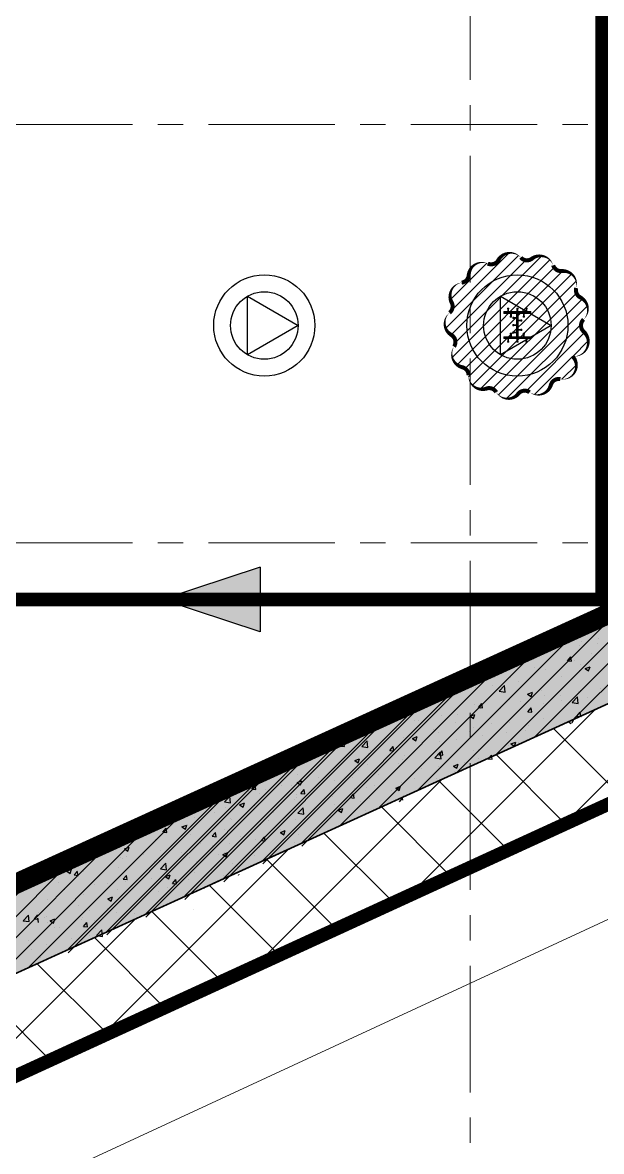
# Model space of a CAD drawing. Header units: millimetres. Extents: x -346728 to 1320345, y -537202 to -385966.
# Drawn here: x 410339 to 418917, y -493959 to -477234 of the extents above; entities that cross this region are included whole.
import ezdxf
from ezdxf.xclip import XClip

# ---------------------------------------------------------------- set-up
doc = ezdxf.new("R2010")
doc.units = ezdxf.units.MM
doc.header["$LTSCALE"] = 100
doc.header["$XCLIPFRAME"] = 2
for name, pattern in [('DASHED2', [0.375, 0.25, -0.125]), ('HIDDEN', [9.525, 6.35, -3.175]), ('X1326_GLB$0$CENTER', [2, 1.25, -0.25, 0.25, -0.25])]:
    doc.linetypes.add(name, pattern=pattern)
for name, color, linetype, lineweight in [('0 T TEXT', 7, 'Continuous', 13), ('A-giao thong', 8, 'Continuous', 15), ('KCMANH', 8, 'Continuous', 13), ('KINGPOST', 5, 'Continuous', 20), ('L.DUONG', 234, 'Continuous', 15), ('LINE', 7, 'Continuous', 13), ('X1326_GLB$0$A-tim', 8, 'X1326_GLB$0$CENTER', 9)]:
    doc.layers.add(name, color=color, linetype=linetype, lineweight=lineweight)
for name, color, linetype in [('DM', 8, 'Continuous'), ('hach', 253, 'Continuous'), ('PL', 3, 'Continuous'), ('thep doc', 6, 'Continuous'), ('W2', 4, 'Continuous'), ('XR_1326_csPL$0$hach', 253, 'Continuous'), ('XR_1326_csPL$0$W2', 4, 'Continuous')]:
    doc.layers.add(name, color=color, linetype=linetype)
doc.linetypes.add('FENCELINE2', pattern='A,0.25,-0.1,[132,ltypeshp.shx,S=0.1,R=0,X=-0.1,Y=0],-0.1,1', length=1.45)
pattern_1 = [(45, (188543.33, 11377564.439), (-8.980256121, 8.980256121), []), (135, (188543.33, 11377564.439), (-8.980256121, -8.980256121), [])]

# ---------------------------------------------------------------- blocks, each defined once
blk = doc.blocks.new('LVL-KHUNGTEN')
blk.add_lwpolyline([(61072.9, 41092.8), (119123.5, 41092.8), (119123.5, 61.9), (61072.9, 61.9)], close=True)
blk = doc.blocks.new('mb duong hh')
at = {"layer": '0 T TEXT', "color": 8, "linetype": 'DASHED2', "ltscale": 300}
blk.add_lwpolyline([(75940, 34596), (80501, 41668), (80491, 88861), (75484, 93868), (-20031, 93860), (-33610, 75885), (-26182, 55955), (-6300, 2612), (0, 0)], close=True, dxfattribs=at)
at = {"layer": 'LINE', "color": 252, "lineweight": 9}
blk.add_lwpolyline([(14977, 101049), (-7702, 101358), (-14927, 101246), (-29449, 100943), (-35818, 99008), (-40020, 95429), (-42101, 92117), (-42609, 87567), (-42104, 81482), (-40823, 74903), (-34507, 57500), (-12505, -1540), (-11062, -5026), (-1334, -3647), (4526, -1388), (38515, 14361), (36944, 16828)], dxfattribs=at)
blk = doc.blocks.new('MB HANG RAO TAM')
h = blk.add_hatch()
h.set_pattern_fill('ANSI37', color=8, scale=7000, style=0)
h.set_pattern_definition([(45, (527887.4, 631399.9), (-618.7184, 618.7184), []), (135, (527887.4, 631399.9), (-618.7184, -618.7184), [])])
h.paths.add_polyline_path([(89794, 74797), (94796, 69797), (94804, 22611), (90246, 15544), (52523, -1634), (34324, -9922), (14325, -19029), (8025, -16417), (-19267, 56832), (-5688, 74797), (41806, 74797), (65797, 74797)], flags=16)
h.paths.add_polyline_path([(-17293, 40146), (-15160, 40938), (-12777, 34516), (-15127, 33730), (-10493, 20001), (4784, -19373), (12548, -21453), (91490, 14752), (95488, 20874), (95620, 46027), (95770, 74597), (91825, 78101), (52350, 76926), (14008, 75822), (-9259, 75871), (-23844, 71027), (-24251, 60760)])
at = {"layer": 'L.DUONG', "color": 94, "linetype": 'FENCELINE2', "ltscale": 25, "const_width": 200, "elevation": 7850}
blk.add_lwpolyline([(13898, 75822), (14369, 75824), (20809, 75968), (32497, 76335), (48850, 76822), (75776, 77623), (91825, 78101), (95770, 74597), (95712, 63657), (95684, 58344), (95610, 44235), (95553, 33268), (95488, 20874), (91490, 14752), (75806, 7559), (49624, -4449), (26632, -14994), (12548, -21453), (4784, -19373), (0, -7161), (-6626, 9890)], dxfattribs=at)
at = {"layer": 'XR_1326_csPL$0$W2', "color": 7, "ltscale": 0.5, "elevation": 0}
blk.add_lwpolyline([(8025, -16417), (14325, -19029), (90246, 15544), (94804, 22611), (94796, 69797), (89794, 74797), (-5688, 74797), (-19267, 56832)], close=True, dxfattribs=at)
blk = doc.blocks.new('KP50')
at = {"ltscale": 0.1}
h = blk.add_hatch(color=6, dxfattribs=at)
h.dxf.hatch_style = 1
h.paths.add_polyline_path([(14, 171), (-14, 171), (-14, 142)])
h.paths.add_polyline_path([(-14, -142), (-14, -171), (14, -171)])
at = {"layer": 'KCMANH', "linetype": 'ByBlock'}
h = blk.add_hatch(dxfattribs=at)
h.set_pattern_fill('ANSI37', color=6, scale=4, style=0)
h.set_pattern_definition(pattern_1)
h.paths.add_polyline_path([(-200, 200), (-200, 171), (200, 171), (200, 200)])
h = blk.add_hatch(dxfattribs=at)
h.set_pattern_fill('ANSI37', color=6, scale=4, style=0)
h.set_pattern_definition([(45, (188728.93, 11377564.439), (-8.980256121, 8.980256121), []), (135, (188728.93, 11377564.439), (-8.980256121, -8.980256121), [])])
h.paths.add_polyline_path([(14, 171), (-14, 142), (-14, -142), (14, -171)])
h = blk.add_hatch(dxfattribs=at)
h.set_pattern_fill('ANSI37', color=6, scale=4, style=0)
h.set_pattern_definition(pattern_1)
h.paths.add_polyline_path([(-200, -171), (-200, -200), (200, -200), (200, -171)])
for p, q in [((-125, 253), (-146, 253)), ((-146, 240), (-146, 253)), ((-125, 240), (-146, 240)), ((-142, 200), (-142, 240)), ((-129, 200), (-129, 240)), ((-125, 240), (-125, 253)), ((-102, 171), (-102, 131)), ((-89, 171), (-89, 131)), ((-10, 253), (10, 253)), ((-10, 240), (-10, 253)), ((-10, 240), (10, 240)), ((-6, 200), (-6, 240)), ((6, 200), (6, 240)), ((10, 240), (10, 253)), ((89, 171), (89, 131)), ((102, 171), (102, 131)), ((125, 253), (146, 253)), ((125, 240), (125, 253)), ((125, 240), (146, 240)), ((129, 200), (129, 240)), ((142, 200), (142, 240)), ((146, 240), (146, 253)), ((-85, 131), (-106, 131)), ((-106, 131), (-106, 118)), ((-85, 118), (-106, 118)), ((-85, 131), (-85, 118)), ((-67, 100), (-67, 120)), ((-54, 120), (-67, 120)), ((-54, 100), (-67, 100)), ((-67, 10), (-67, -10)), ((-54, 10), (-67, 10)), ((-54, 100), (-54, 120)), ((-14, 116), (-54, 116)), ((-14, 104), (-54, 104)), ((-54, 10), (-54, -10)), ((-14, 6), (-54, 6)), ((14, 76), (54, 76)), ((14, 64), (54, 64)), ((54, 60), (54, 80)), ((54, 80), (67, 80)), ((54, 60), (67, 60)), ((67, 60), (67, 80)), ((85, 131), (106, 131)), ((85, 131), (85, 118)), ((85, 118), (106, 118)), ((106, 131), (106, 118)), ((-85, -118), (-106, -118)), ((-106, -131), (-106, -118)), ((-85, -131), (-106, -131)), ((-102, -171), (-102, -131)), ((-89, -171), (-89, -131)), ((-85, -131), (-85, -118)), ((-54, -10), (-67, -10)), ((-67, -100), (-67, -120)), ((-54, -100), (-67, -100)), ((-54, -120), (-67, -120)), ((-14, -6), (-54, -6)), ((-54, -100), (-54, -120)), ((-14, -104), (-54, -104)), ((-14, -116), (-54, -116)), ((14, -64), (54, -64)), ((14, -76), (54, -76)), ((54, -60), (54, -80)), ((54, -60), (67, -60)), ((54, -80), (67, -80)), ((67, -60), (67, -80)), ((85, -118), (106, -118)), ((85, -131), (85, -118)), ((85, -131), (106, -131)), ((89, -171), (89, -131)), ((102, -171), (102, -131)), ((106, -131), (106, -118)), ((-125, -240), (-146, -240)), ((-146, -240), (-146, -253)), ((-125, -253), (-146, -253)), ((-142, -200), (-142, -240)), ((-129, -200), (-129, -240)), ((-125, -240), (-125, -253)), ((-10, -240), (10, -240)), ((-10, -240), (-10, -253)), ((-10, -253), (10, -253)), ((-6, -200), (-6, -240)), ((6, -200), (6, -240)), ((10, -240), (10, -253)), ((125, -240), (146, -240)), ((125, -240), (125, -253)), ((125, -253), (146, -253)), ((129, -200), (129, -240)), ((142, -200), (142, -240)), ((146, -240), (146, -253))]:
    blk.add_line(p, q, dxfattribs=at)
at = {"layer": 'KINGPOST', "color": 6, "linetype": 'ByBlock'}
for p, q in [((-200, 200), (200, 200)), ((-200, 171), (-200, 200)), ((-200, 171), (200, 171)), ((-14, 171), (-14, -171)), ((-14, 142), (14, 171)), ((14, 171), (14, -171)), ((200, 171), (200, 200)), ((-14, -142), (14, -171)), ((-200, -171), (200, -171)), ((-200, -171), (-200, -200)), ((-200, -200), (200, -200)), ((200, -171), (200, -200))]:
    blk.add_line(p, q, dxfattribs=at)
blk.add_lwpolyline([(-14, 0), (14, 0)], dxfattribs=at)
blk = doc.blocks.new('B1 Kingpost Layout Plan1')
at = {"layer": 'KCMANH', "linetype": 'ByBlock'}
blk.add_blockref('KP50', (47075, -66951, 0), dxfattribs=at)

msp = doc.modelspace()

# ---------------------------------------------------------------- hatches: boundary and pattern name
at = {"ltscale": 0.1}
h = msp.add_hatch(color=3, dxfattribs=at)
h.dxf.hatch_style = 1
h.paths.add_polyline_path([(417685.8, -481550.4), (417657, -481550.4), (417657, -481579.2)])
h.paths.add_polyline_path([(417657, -481864), (417657, -481892.8), (417685.8, -481892.8)])
at = {"layer": 'A-giao thong', "transparency": 33554572}
h = msp.add_hatch(dxfattribs=at)
h.set_pattern_fill('ANSI31', color=256, scale=1000)
h.set_pattern_definition([(45, (379322.41, -578978.21), (-88.38835, 88.38835), [])])
edge = h.paths.add_edge_path()
edge.add_arc((418516.5, -481485.9), 200.1, 313.189, 423.189)
edge.add_arc((418662.3, -481197.4), 123.2, 165.32463, 243.189, ccw=False)
edge.add_arc((418349.3, -481115.4), 200.3, 345.32463, 455.32463)
edge.add_arc((418319.3, -480793.3), 123.2, 197.45235, 275.32463, ccw=False)
edge.add_arc((418010.8, -480890.3), 200.2, 17.45235, 127.45235)
edge.add_arc((417814.1, -480633.5), 123.2, 221.33742, 307.45235, ccw=False)
edge.add_arc((417569.1, -480849.1), 203.2, 41.33742, 151.33742)
edge.add_arc((417282.7, -480692.5), 123.2, 245.97207, 331.33742, ccw=False)
edge.add_arc((417151, -480988), 200.3, 65.97207, 175.97207)
edge.add_arc((416828.3, -480965.2), 123.2, 278.09941, 355.97207, ccw=False)
edge.add_arc((416873.9, -481285.5), 200.3, 98.09941, 208.09941)
edge.add_arc((416588.5, -481437.9), 123.2, -50.51419, 28.09941, ccw=False)
edge.add_arc((416794.5, -481687.8), 200.7, 129.48581, 239.48581)
edge.add_arc((416630, -481966.8), 123.2, -33.38585, 59.48581, ccw=False)
edge.add_arc((416900, -482144.7), 200.1, 146.61415, 256.61415)
edge.add_arc((416825.1, -482459.2), 123.2, -1.25134, 76.61415, ccw=False)
edge.add_arc((417148.6, -482466.3), 200.3, 178.74866, 288.74866)
edge.add_arc((417252.6, -482772.6), 123.2, 30.87684, 108.74866, ccw=False)
edge.add_arc((417530.1, -482606.6), 200.2, 210.87684, 320.87684)
edge.add_arc((417781, -482810.7), 123.2, 54.01227, 140.87684, ccw=False)
edge.add_arc((417972.8, -482546.7), 203.1, 234.01227, 344.01227)
edge.add_arc((418286.5, -482636.6), 123.2, 79.39644, 164.01227, ccw=False)
edge.add_arc((418346, -482318.6), 200.3, 259.39644, 404.1286)
edge.add_arc((418510.9, -481968.3), 212, 264.27964, 407.39823)
edge.add_arc((418737.7, -481721.6), 123.2, 133.189, 227.39823, ccw=False)
at = {"layer": 'hach'}
h = msp.add_hatch(dxfattribs=at)
h.set_pattern_fill('ANSI31', color=256, scale=70)
h.set_pattern_definition([(45, (342151.22, -508591.22), (-157.15448, 157.15448), [])])
h.paths.add_polyline_path([(362433.4, -410142.2), (348853.9, -428107.5), (376146.7, -501359), (382446.8, -503970.9), (458369.1, -469396.6), (462927.9, -462329.4), (462919.8, -415142.7), (457917.8, -410142.2)])
h.paths.add_polyline_path([(363030.6, -411342.2), (350208.3, -428305.7), (377088.8, -500450.6), (382424.3, -502662.6), (457551.5, -468450.4), (461727.8, -461976.1), (461719.7, -415639.4), (457420.9, -411342.2)], flags=16)
h = msp.add_hatch(dxfattribs=at)
h.set_pattern_fill('AR-CONC', color=256, scale=4)
h.set_pattern_definition([(50, (342151.2, -508591.2), (728.7387, -63.7563), [76.2, -838.2]), (355, (342151.2, -508591.2), (-140.9737, 764.2274), [60.96, -670.5623]), (100.45144, (342211.95, -508596.54), (587.765, 700.471), [64.76, -712.361]), (46.1842, (342151.2, -508388), (1084.316, -168.1693), [114.3, -1257.3]), (96.63556, (342241.6, -508402), (949.6165, 989.7045), [97.14, -1068.5424]), (351.18415, (342151.2, -508388), (949.6165, 989.7045), [91.44, -1005.839]), (21, (342252.8, -508438.8), (606.4576, -409.0608), [76.2, -838.2]), (326, (342252.8, -508438.8), (247.208, 736.752), [60.96, -670.56]), (71.45144, (342303.36, -508472.9), (853.6657, 327.691), [64.76, -712.3598]), (37.5, (342151.22, -508591.22), (12.3544, 338.22016), [0, -662.432, 0, -680.72, 0, -673.1]), (7.5, (342151.22, -508591.22), (267.27865, 400.7223), [0, -388.112, 0, -647.192, 0, -256.54]), (327.5, (341924.65, -508591.22), (542.3624, -22.91498), [0, -254, 0, -792.48, 0, -1051.56]), (317.5, (341823.05, -508591.2), (592.5167, 101.706), [0, -330.2, 0, -526.288, 0, -746.76])])
h.paths.add_polyline_path([(362433.4, -410142.2), (348853.9, -428107.5), (376146.7, -501359), (382446.8, -503970.9), (458369.1, -469396.6), (462927.9, -462329.4), (462919.8, -415142.7), (457917.8, -410142.2)])
h.paths.add_polyline_path([(363030.6, -411342.2), (350208.3, -428305.7), (377088.8, -500450.6), (382424.3, -502662.6), (457551.5, -468450.4), (461727.8, -461976.1), (461719.7, -415639.4), (457420.9, -411342.2)], flags=16)

# ---------------------------------------------------------------- linework, layer by layer
at = {"color": 5, "elevation": -2718.3}
msp.add_lwpolyline([(418653.4, -481631.8, 0, 60, 0.5205671), (418606.7, -481307.3, 60, 60, -0.3534527), (418543.1, -481166.2, 0, 60, 0.5205671), (418330.7, -480915.9, 60, 60, -0.3534915), (418201.8, -480830.2, 0, 60, 0.5205671), (417889, -480731.3, 60, 60, -0.3944899), (417721.6, -480714.9, 0, 60, 0.520567), (417390.8, -480751.6, 60, 60, -0.3907151), (417232.5, -480805, 0, 60, 0.520567), (416951.2, -480973.9, 60, 60, -0.3534934), (416845.7, -481087.2, 0, 60, 0.5205671), (416697.2, -481379.9, 60, 60, -0.3571345), (416666.9, -481533, 0, 60, 0.520567), (416692.6, -481860.7, 60, 60, -0.4289707), (416732.9, -482034.6, 0, 60, 0.520567), (416853.6, -482339.4, 60, 60, -0.3534582), (416948.3, -482461.9, 0, 60, 0.520567), (417213, -482656, 60, 60, -0.3534893), (417358.3, -482709.4, 0, 60, 0.5205671), (417685.5, -482733, 60, 60, -0.3982747), (417853.4, -482711, 0, 60, 0.520567), (418168.1, -482602.6, 60, 60, -0.3869502), (418309.1, -482515.5, 0, 60, 0.7314349), (418489.7, -482179.2, 0, 60, 0.7206829), (418654.4, -481812.2, 60, 60, -0.4358983)], format="xyseb", close=True, dxfattribs=at)
at = {"layer": 'PL', "elevation": -1404.9}
for points in [[(413671.4, -482154.6), (413671.4, -481288.6), (414421.4, -481721.6)], [(413671.4, -482154.6), (413671.4, -481288.6), (414421.4, -481721.6)], [(417421.4, -482154.6), (417421.4, -481288.6), (418171.4, -481721.6)], [(417421.4, -482154.6), (417421.4, -481288.6), (418171.4, -481721.6)]]:
    msp.add_lwpolyline(points, close=True, dxfattribs=at)
at = {"layer": 'PL'}
for centre, radius in [((413921.4, -481721.6, -1404.9), 750), ((413921.4, -481721.6, -1404.9), 750), ((417671.4, -481721.6, -1404.9), 750), ((417671.4, -481721.6, -1404.9), 750), ((413921.4, -481721.6, -1404.9), 500), ((413921.4, -481721.6, -1404.9), 500), ((417671.4, -481721.6, -1404.9), 500), ((417671.4, -481721.6, -1404.9), 500)]:
    msp.add_circle(centre, radius, dxfattribs=at)
at = {"layer": 'W2', "ltscale": 0.5, "elevation": -1404.9}
for points in [[(362433.4, -410142.2), (348853.9, -428107.5), (376146.7, -501359), (382446.8, -503970.9), (458369.1, -469396.6), (462927.9, -462329.4), (462919.6, -415142.1), (457917.8, -410142.2)], [(363030.6, -411342.2), (350208.3, -428305.7), (377088.8, -500450.6), (382424.3, -502662.6), (457551.5, -468450.4), (461727.8, -461976.1), (461719.7, -415639.4), (457420.9, -411342.2)]]:
    msp.add_lwpolyline(points, close=True, dxfattribs=at)
at = {"layer": 'X1326_GLB$0$A-tim', "ltscale": 15}
for p, q in [((416971.4, -398208.6, -1404.9), (416971.4, -512162.7, -1404.9)), ((341092.1, -478741.8, -1404.9), (475778.7, -478741.8, -1404.9)), ((341092.1, -484941.8, -1404.9), (475778.7, -484941.8, -1404.9))]:
    msp.add_line(p, q, dxfattribs=at)
at = {"layer": 'XR_1326_csPL$0$hach', "color": 250}
for p, q in [((418515.1, -487545.8, -1404.9), (420936.2, -485124.6, -1404.9)), ((417937.9, -487808.6, -1404.9), (420359.1, -485387.4, -1404.9)), ((417360.8, -488071.4, -1404.9), (419781.9, -485650.3, -1404.9)), ((416783.7, -488334.2, -1404.9), (419204.8, -485913.1, -1404.9)), ((416206.6, -488597, -1404.9), (418627.7, -486175.9, -1404.9)), ((418871.2, -486363.6, -1404.9), (418871.2, -486363.6, -1404.9)), ((415629.4, -488859.8, -1404.9), (418050.6, -486438.7, -1404.9)), ((418098.6, -486476.2, -1404.9), (418098.6, -486476.2, -1404.9)), ((418100.9, -486415.8, -1404.9), (418121.3, -486429.6, -1404.9)), ((418121.3, -486429.6, -1404.9), (418130.5, -486402.3, -1404.9)), ((418278.7, -486465.3, -1404.9), (418278.7, -486465.3, -1404.9)), ((418599.1, -486464, -1404.9), (418599.1, -486464, -1404.9)), ((418626.3, -486400, -1404.9), (418626.3, -486400, -1404.9)), ((418853.4, -486430.6, -1404.9), (418853.4, -486430.6, -1404.9)), ((417684.2, -486627.5, -1404.9), (417714.1, -486591.9, -1404.9)), ((417684.2, -486627.5, -1404.9), (417744.9, -486632.9, -1404.9)), ((417744.8, -486632.9, -1404.9), (417735.4, -486582.2, -1404.9)), ((417906.6, -486668.5, -1404.9), (417906.6, -486668.5, -1404.9)), ((417957.4, -486548.5, -1404.9), (417957.4, -486548.5, -1404.9)), ((418234.8, -486555, -1404.9), (418234.8, -486555, -1404.9)), ((418413, -486691.3, -1404.9), (418461.9, -486632.9, -1404.9)), ((418413, -486691.3, -1404.9), (418473.7, -486696.6, -1404.9)), ((418449, -486691.5, -1404.9), (418449, -486691.5, -1404.9)), ((418473.5, -486696.6, -1404.9), (418461.8, -486633, -1404.9)), ((418522.1, -486688.4, -1404.9), (418522.1, -486688.4, -1404.9)), ((418777.1, -486577.9, -1404.9), (418777.1, -486577.9, -1404.9)), ((415052.3, -489122.7, -1404.9), (417473.4, -486701.5, -1404.9)), ((417929.6, -486790.1, -1404.9), (417929.6, -486790.1, -1404.9)), ((418086.2, -486814.4, -1404.9), (418086.2, -486814.4, -1404.9)), ((418586.1, -486831.3, -1404.9), (418586.1, -486831.3, -1404.9)), ((418613.9, -486738.2, -1404.9), (418613.9, -486738.2, -1404.9)), ((418677.2, -486804.6, -1404.9), (418727.8, -486838.7, -1404.9)), ((418677.3, -486804.5, -1404.9), (418748.4, -486777.2, -1404.9)), ((418727.8, -486838.7, -1404.9), (418748.4, -486777.3, -1404.9)), ((414475.2, -489437.6, -1404.9), (416896.3, -487016.5, -1404.9)), ((417051.4, -487003.1, -1404.9), (417051.4, -487003.1, -1404.9)), ((417337.1, -486943.9, -1404.9), (417337.1, -486943.9, -1404.9)), ((417573, -486931.6, -1404.9), (417573, -486931.6, -1404.9)), ((417690.1, -487001.4, -1404.9), (417690.1, -487001.4, -1404.9)), ((418331.8, -486916.9, -1404.9), (418331.8, -486916.9, -1404.9)), ((416947.9, -487077.7, -1404.9), (416947.9, -487077.7, -1404.9)), ((417051, -487085.5, -1404.9), (417051, -487085.5, -1404.9)), ((417305.3, -487052, -1404.9), (417305.3, -487052, -1404.9)), ((417400, -487138.2, -1404.9), (417479.1, -487055.7, -1404.9)), ((417400, -487138.1, -1404.9), (417490.3, -487152.1, -1404.9)), ((417490.3, -487152.2, -1404.9), (417479.1, -487055.7, -1404.9)), ((417490.3, -487100.6, -1404.9), (417490.3, -487100.6, -1404.9)), ((417823.6, -487184.4, -1404.9), (417894.7, -487157, -1404.9)), ((417823.6, -487184.4, -1404.9), (417874.1, -487218.5, -1404.9)), ((417874.1, -487218.5, -1404.9), (417894.7, -487157.1, -1404.9)), ((418032.6, -487123.6, -1404.9), (418032.6, -487123.6, -1404.9)), ((418317.6, -487197.8, -1404.9), (418317.6, -487197.8, -1404.9)), ((418575, -487146.5, -1404.9), (418575, -487146.5, -1404.9)), ((418601.6, -487128.6, -1404.9), (418601.6, -487128.6, -1404.9)), ((418910.1, -487096.1, -1404.9), (418910.1, -487096.1, -1404.9)), ((413898, -489700.4, -1404.9), (416319.2, -487279.3, -1404.9)), ((416367.7, -487316.4, -1404.9), (416416.7, -487258, -1404.9)), ((416367.7, -487316.4, -1404.9), (416428.4, -487321.7, -1404.9)), ((416428.3, -487321.7, -1404.9), (416416.5, -487258, -1404.9)), ((417039, -487341.3, -1404.9), (417039, -487341.3, -1404.9)), ((417096.4, -487380.1, -1404.9), (417145.4, -487321.8, -1404.9)), ((417157, -487385.5, -1404.9), (417145.3, -487321.8, -1404.9)), ((417560.7, -487269.8, -1404.9), (417560.7, -487269.8, -1404.9)), ((417725.1, -487299.5, -1404.9), (417725.1, -487299.5, -1404.9)), ((418064.5, -487317.6, -1404.9), (418064.5, -487317.6, -1404.9)), ((418073.9, -487204.8, -1404.9), (418073.9, -487204.8, -1404.9)), ((418318.8, -487284.1, -1404.9), (418318.8, -487284.1, -1404.9)), ((418484.3, -487306.3, -1404.9), (418563.5, -487223.9, -1404.9)), ((418484.3, -487306.3, -1404.9), (418574.7, -487320.3, -1404.9)), ((418574.7, -487320.4, -1404.9), (418563.4, -487223.9, -1404.9)), ((418703.6, -487233.5, -1404.9), (418703.6, -487233.5, -1404.9)), ((415998.2, -487482.6, -1404.9), (415998.2, -487482.6, -1404.9)), ((416511.3, -487417.5, -1404.9), (416511.3, -487417.5, -1404.9)), ((416540.1, -487502.9, -1404.9), (416540.1, -487502.9, -1404.9)), ((416783.7, -487486.2, -1404.9), (416783.7, -487486.2, -1404.9)), ((416969.9, -487512, -1404.9), (417041.1, -487484.7, -1404.9)), ((416969.9, -487512.1, -1404.9), (417020.4, -487546.2, -1404.9)), ((417020.4, -487546.2, -1404.9), (417041, -487484.8, -1404.9)), ((417038, -487452.8, -1404.9), (417038, -487452.8, -1404.9)), ((417096.4, -487380.1, -1404.9), (417157.2, -487385.5, -1404.9)), ((417132.6, -487401.2, -1404.9), (417132.6, -487401.2, -1404.9)), ((417422.8, -487402.1, -1404.9), (417422.8, -487402.1, -1404.9)), ((417825.2, -487443.9, -1404.9), (417874.2, -487385.5, -1404.9)), ((417825.2, -487443.9, -1404.9), (417885.9, -487449.2, -1404.9)), ((417885.8, -487449.2, -1404.9), (417874, -487385.6, -1404.9)), ((418553.9, -487507.7, -1404.9), (418602.9, -487449.3, -1404.9)), ((418553.9, -487507.7, -1404.9), (418614.7, -487513, -1404.9)), ((418589.2, -487466.8, -1404.9), (418589.2, -487466.8, -1404.9)), ((418614.5, -487513, -1404.9), (418602.7, -487449.3, -1404.9)), ((413320.9, -489963.3, -1404.9), (415742.1, -487542.1, -1404.9)), ((415502.9, -487654.9, -1404.9), (415502.9, -487654.9, -1404.9)), ((415757.3, -487621.4, -1404.9), (415757.3, -487621.4, -1404.9)), ((415879.6, -487687.5, -1404.9), (415879.6, -487687.5, -1404.9)), ((415947.6, -487604.6, -1404.9), (415947.6, -487604.6, -1404.9)), ((416142, -487570.7, -1404.9), (416142, -487570.7, -1404.9)), ((416207.7, -487574, -1404.9), (416207.7, -487574, -1404.9)), ((416750.1, -487596.9, -1404.9), (416750.1, -487596.9, -1404.9)), ((417026.7, -487679.6, -1404.9), (417026.7, -487679.6, -1404.9)), ((417292.4, -487619.8, -1404.9), (417292.4, -487619.8, -1404.9)), ((417548.3, -487608, -1404.9), (417548.3, -487608, -1404.9)), ((417834.8, -487642.7, -1404.9), (417834.8, -487642.7, -1404.9)), ((418051.6, -487684.9, -1404.9), (418051.6, -487684.9, -1404.9)), ((418061.5, -487543, -1404.9), (418061.5, -487543, -1404.9)), ((418430, -487593.4, -1404.9), (418501.2, -487566.1, -1404.9)), ((418430, -487593.5, -1404.9), (418468.2, -487619.2, -1404.9)), ((418486.1, -487611.1, -1404.9), (418501.2, -487566.2, -1404.9)), ((412743.8, -490226.1, -1404.9), (415164.9, -487804.9, -1404.9)), ((415985.8, -487820.8, -1404.9), (415985.8, -487820.8, -1404.9)), ((416116.2, -487839.8, -1404.9), (416166.8, -487873.9, -1404.9)), ((416116.3, -487839.7, -1404.9), (416187.4, -487812.4, -1404.9)), ((416166.8, -487873.9, -1404.9), (416187.4, -487812.5, -1404.9)), ((416421.9, -487710.5, -1404.9), (416421.9, -487710.5, -1404.9)), ((416499, -487755.7, -1404.9), (416499, -487755.7, -1404.9)), ((416770.8, -487853.5, -1404.9), (416770.8, -487853.5, -1404.9)), ((416964.3, -487733.4, -1404.9), (416964.3, -487733.4, -1404.9)), ((417155.6, -487802.8, -1404.9), (417155.6, -487802.8, -1404.9)), ((417506.6, -487756.3, -1404.9), (417506.6, -487756.3, -1404.9)), ((417797.2, -487718.3, -1404.9), (417797.2, -487718.3, -1404.9)), ((418049, -487779.2, -1404.9), (418049, -487779.2, -1404.9)), ((414936.5, -487968.5, -1404.9), (414936.5, -487968.5, -1404.9)), ((415051.2, -487953.1, -1404.9), (415100.2, -487894.7, -1404.9)), ((415051.2, -487953.1, -1404.9), (415111.9, -487958.4, -1404.9)), ((415111.8, -487958.4, -1404.9), (415100, -487894.8, -1404.9)), ((415366.1, -487959.7, -1404.9), (415445.2, -487877.2, -1404.9)), ((415366.1, -487959.7, -1404.9), (415456.4, -487973.7, -1404.9)), ((415456.4, -487973.7, -1404.9), (415445.2, -487877.2, -1404.9)), ((415464.2, -487892.3, -1404.9), (415464.2, -487892.3, -1404.9)), ((415490, -488022.1, -1404.9), (415490, -488022.1, -1404.9)), ((415779.9, -488016.9, -1404.9), (415828.9, -487958.5, -1404.9)), ((415779.9, -488016.9, -1404.9), (415840.7, -488022.2, -1404.9)), ((415840.5, -488022.2, -1404.9), (415828.8, -487958.5, -1404.9)), ((415874.8, -487971.4, -1404.9), (415874.8, -487971.4, -1404.9)), ((416508.7, -488080.6, -1404.9), (416557.7, -488022.2, -1404.9)), ((416516.4, -487887, -1404.9), (416516.4, -487887, -1404.9)), ((416569.2, -488086, -1404.9), (416557.5, -488022.3, -1404.9)), ((417014.3, -488017.8, -1404.9), (417014.3, -488017.8, -1404.9)), ((417090.6, -488007.4, -1404.9), (417090.6, -488007.4, -1404.9)), ((417536, -487946.2, -1404.9), (417536, -487946.2, -1404.9)), ((417576.4, -487921.1, -1404.9), (417647.5, -487893.8, -1404.9)), ((417576.4, -487921.2, -1404.9), (417626.9, -487955.2, -1404.9)), ((417626.9, -487955.2, -1404.9), (417647.5, -487893.8, -1404.9)), ((417683.2, -487905.7, -1404.9), (417683.2, -487905.7, -1404.9)), ((412166.7, -490488.9, -1404.9), (414587.8, -488067.8, -1404.9)), ((414594, -488140.1, -1404.9), (414594, -488140.1, -1404.9)), ((414920.8, -488044.6, -1404.9), (414920.8, -488044.6, -1404.9)), ((415235.6, -488055.6, -1404.9), (415235.6, -488055.6, -1404.9)), ((415262.6, -488167.4, -1404.9), (415333.7, -488140.1, -1404.9)), ((415262.6, -488167.5, -1404.9), (415313.1, -488201.6, -1404.9)), ((415313.1, -488201.6, -1404.9), (415333.7, -488140.2, -1404.9)), ((415463.2, -488067.5, -1404.9), (415463.2, -488067.5, -1404.9)), ((415973.4, -488159, -1404.9), (415973.4, -488159, -1404.9)), ((416005.6, -488090.4, -1404.9), (416005.6, -488090.4, -1404.9)), ((416450.4, -488127.9, -1404.9), (416529.5, -488045.4, -1404.9)), ((416450.4, -488127.8, -1404.9), (416540.7, -488141.8, -1404.9)), ((416486.6, -488094, -1404.9), (416486.6, -488094, -1404.9)), ((416498.1, -488109.1, -1404.9), (416498.1, -488109.1, -1404.9)), ((416508.7, -488080.6, -1404.9), (416569.4, -488085.9, -1404.9)), ((416540.7, -488141.9, -1404.9), (416529.5, -488045.4, -1404.9)), ((416547.9, -488113.3, -1404.9), (416547.9, -488113.3, -1404.9)), ((416888.3, -488203.5, -1404.9), (416888.3, -488203.5, -1404.9)), ((417090.3, -488136.3, -1404.9), (417090.3, -488136.3, -1404.9)), ((417237.4, -488144.4, -1404.9), (417286.4, -488086, -1404.9)), ((417237.4, -488144.4, -1404.9), (417298.2, -488149.7, -1404.9)), ((417298, -488149.7, -1404.9), (417286.2, -488086, -1404.9)), ((411589.5, -490751.7, -1404.9), (414010.7, -488330.6, -1404.9)), ((414410.9, -488371.8, -1404.9), (414410.9, -488371.8, -1404.9)), ((414924.1, -488306.7, -1404.9), (414924.1, -488306.7, -1404.9)), ((415313.1, -488312.5, -1404.9), (415313.1, -488312.5, -1404.9)), ((415451.8, -488230.5, -1404.9), (415451.8, -488230.5, -1404.9)), ((415607.5, -488372.2, -1404.9), (415607.5, -488372.2, -1404.9)), ((415905.6, -488210.8, -1404.9), (415905.6, -488210.8, -1404.9)), ((416249.1, -488287.7, -1404.9), (416249.1, -488287.7, -1404.9)), ((416503.5, -488254.2, -1404.9), (416503.5, -488254.2, -1404.9)), ((416722.7, -488248.8, -1404.9), (416793.9, -488221.5, -1404.9)), ((416722.7, -488248.8, -1404.9), (416773.2, -488282.9, -1404.9)), ((416741.6, -488332.2, -1404.9), (416741.6, -488332.2, -1404.9)), ((416773.2, -488282.9, -1404.9), (416793.8, -488221.5, -1404.9)), ((413638.3, -488517.9, -1404.9), (413638.3, -488517.9, -1404.9)), ((413734.7, -488589.8, -1404.9), (413783.7, -488531.4, -1404.9)), ((413795.3, -488595.2, -1404.9), (413783.5, -488531.5, -1404.9)), ((413889.3, -488443.3, -1404.9), (413889.3, -488443.3, -1404.9)), ((414128.1, -488515.9, -1404.9), (414128.1, -488515.9, -1404.9)), ((414180.6, -488540.9, -1404.9), (414180.6, -488540.9, -1404.9)), ((414326.7, -488540.8, -1404.9), (414326.7, -488540.8, -1404.9)), ((414408.9, -488495.1, -1404.9), (414480.1, -488467.8, -1404.9)), ((414408.9, -488495.2, -1404.9), (414459.4, -488529.3, -1404.9)), ((414459.4, -488529.3, -1404.9), (414480, -488467.9, -1404.9)), ((414720.6, -488414.2, -1404.9), (414720.6, -488414.2, -1404.9)), ((414968.4, -488456.3, -1404.9), (414968.4, -488456.3, -1404.9)), ((415222.7, -488422.8, -1404.9), (415222.7, -488422.8, -1404.9)), ((415556.5, -488535.6, -1404.9), (415556.5, -488535.6, -1404.9)), ((415961.1, -488497.2, -1404.9), (415961.1, -488497.2, -1404.9)), ((416149.1, -488433.9, -1404.9), (416149.1, -488433.9, -1404.9)), ((416474.3, -488432.2, -1404.9), (416474.3, -488432.2, -1404.9)), ((411012.4, -491014.5, -1404.9), (413433.5, -488593.4, -1404.9)), ((413332.1, -488781.2, -1404.9), (413411.3, -488698.8, -1404.9)), ((413422.5, -488795.3, -1404.9), (413411.2, -488698.8, -1404.9)), ((413535.5, -488617.6, -1404.9), (413535.5, -488617.6, -1404.9)), ((413687.6, -488624.9, -1404.9), (413687.6, -488624.9, -1404.9)), ((413734.7, -488589.8, -1404.9), (413795.4, -488595.1, -1404.9)), ((413852.5, -488654.4, -1404.9), (413852.5, -488654.4, -1404.9)), ((413941.9, -488591.4, -1404.9), (413941.9, -488591.4, -1404.9)), ((414394.8, -488677.3, -1404.9), (414394.8, -488677.3, -1404.9)), ((414463.4, -488653.6, -1404.9), (414512.4, -488595.2, -1404.9)), ((414463.4, -488653.6, -1404.9), (414524.2, -488658.9, -1404.9)), ((414524, -488658.9, -1404.9), (414512.3, -488595.2, -1404.9)), ((414723, -488563.8, -1404.9), (414723, -488563.8, -1404.9)), ((414911.7, -488644.9, -1404.9), (414911.7, -488644.9, -1404.9)), ((414937.2, -488700.2, -1404.9), (414937.2, -488700.2, -1404.9)), ((414964, -488637.3, -1404.9), (414964, -488637.3, -1404.9)), ((415192.2, -488717.3, -1404.9), (415241.2, -488659, -1404.9)), ((415252.7, -488722.7, -1404.9), (415241, -488659, -1404.9)), ((415265.3, -488586.7, -1404.9), (415265.3, -488586.7, -1404.9)), ((415439.4, -488568.8, -1404.9), (415439.4, -488568.8, -1404.9)), ((415807.7, -488609.6, -1404.9), (415807.7, -488609.6, -1404.9)), ((415869, -488576.5, -1404.9), (415940.2, -488549.2, -1404.9)), ((415869, -488576.5, -1404.9), (415919.6, -488610.6, -1404.9)), ((415919.6, -488610.6, -1404.9), (415940.2, -488549.2, -1404.9)), ((415981.9, -488688.4, -1404.9), (415981.9, -488688.4, -1404.9)), ((410435.3, -491225.2, -1404.9), (412856.4, -488804.1, -1404.9)), ((413332.1, -488781.2, -1404.9), (413422.5, -488795.2, -1404.9)), ((413349.2, -488857.7, -1404.9), (413349.2, -488857.7, -1404.9)), ((413555.2, -488822.9, -1404.9), (413605.8, -488856.9, -1404.9)), ((413555.3, -488822.8, -1404.9), (413626.4, -488795.5, -1404.9)), ((413605.8, -488856.9, -1404.9), (413626.4, -488795.5, -1404.9)), ((413779, -488840.7, -1404.9), (413779, -488840.7, -1404.9)), ((413876.9, -488781.5, -1404.9), (413876.9, -488781.5, -1404.9)), ((414371.5, -488739, -1404.9), (414371.5, -488739, -1404.9)), ((414398.6, -488710, -1404.9), (414398.6, -488710, -1404.9)), ((414416.5, -488949.4, -1404.9), (414495.6, -488866.9, -1404.9)), ((414506.8, -488963.4, -1404.9), (414495.6, -488866.9, -1404.9)), ((414701.1, -488857, -1404.9), (414701.1, -488857, -1404.9)), ((414955.4, -488823.5, -1404.9), (414955.4, -488823.5, -1404.9)), ((415192.2, -488717.3, -1404.9), (415252.9, -488722.6, -1404.9)), ((415340.2, -488772.9, -1404.9), (415340.2, -488772.9, -1404.9)), ((415479.6, -488723.2, -1404.9), (415479.6, -488723.2, -1404.9)), ((415923.4, -488778.1, -1404.9), (415969.9, -488722.7, -1404.9)), ((415975.6, -488754.4, -1404.9), (415969.7, -488722.7, -1404.9)), ((412836, -488922.7, -1404.9), (412836, -488922.7, -1404.9)), ((412893.8, -489011.5, -1404.9), (412893.8, -489011.5, -1404.9)), ((413186.5, -488942.4, -1404.9), (413186.5, -488942.4, -1404.9)), ((413420.3, -489025.6, -1404.9), (413420.3, -489025.6, -1404.9)), ((413436.1, -489034.4, -1404.9), (413436.1, -489034.4, -1404.9)), ((413674.6, -488992.2, -1404.9), (413674.6, -488992.2, -1404.9)), ((414059.4, -488941.5, -1404.9), (414059.4, -488941.5, -1404.9)), ((414416.4, -488949.4, -1404.9), (414506.8, -488963.4, -1404.9)), ((414899.4, -488983.2, -1404.9), (414899.4, -488983.2, -1404.9)), ((415015.4, -488904.2, -1404.9), (415086.5, -488876.9, -1404.9)), ((415015.4, -488904.2, -1404.9), (415065.9, -488938.3, -1404.9)), ((415065.9, -488938.3, -1404.9), (415086.5, -488876.9, -1404.9)), ((415352, -488992.9, -1404.9), (415352, -488992.9, -1404.9)), ((415427.1, -488907, -1404.9), (415427.1, -488907, -1404.9)), ((409858.2, -491488, -1404.9), (412279.3, -489066.9, -1404.9)), ((412139.5, -489194.3, -1404.9), (412139.5, -489194.3, -1404.9)), ((412393.8, -489160.8, -1404.9), (412393.8, -489160.8, -1404.9)), ((412418.2, -489226.5, -1404.9), (412467.2, -489168.2, -1404.9)), ((412478.8, -489231.9, -1404.9), (412467, -489168.2, -1404.9)), ((412594, -489044.1, -1404.9), (412594, -489044.1, -1404.9)), ((412701.6, -489150.5, -1404.9), (412772.7, -489123.2, -1404.9)), ((412701.6, -489150.5, -1404.9), (412752.1, -489184.6, -1404.9)), ((412752.1, -489184.6, -1404.9), (412772.7, -489123.2, -1404.9)), ((412778.6, -489110.1, -1404.9), (412778.6, -489110.1, -1404.9)), ((413336.9, -489195.9, -1404.9), (413336.9, -489195.9, -1404.9)), ((413864.6, -489119.7, -1404.9), (413864.6, -489119.7, -1404.9)), ((413978.5, -489057.3, -1404.9), (413978.5, -489057.3, -1404.9)), ((414161.7, -489231.9, -1404.9), (414232.9, -489204.6, -1404.9)), ((414167, -489196.3, -1404.9), (414167, -489196.3, -1404.9)), ((414212.2, -489266, -1404.9), (414232.8, -489204.6, -1404.9)), ((414386.2, -489048.2, -1404.9), (414386.2, -489048.2, -1404.9)), ((414520.9, -489080.2, -1404.9), (414520.9, -489080.2, -1404.9)), ((414759.5, -489094.6, -1404.9), (414759.5, -489094.6, -1404.9)), ((415063.2, -489103.1, -1404.9), (415063.2, -489103.1, -1404.9)), ((409281, -491750.9, -1404.9), (411702.2, -489329.7, -1404.9)), ((412302, -489332.5, -1404.9), (412302, -489332.5, -1404.9)), ((412418.2, -489226.5, -1404.9), (412478.9, -489231.8, -1404.9)), ((412823.7, -489261, -1404.9), (412823.7, -489261, -1404.9)), ((413146.9, -489290.3, -1404.9), (413195.9, -489231.9, -1404.9)), ((413146.9, -489290.3, -1404.9), (413207.7, -489295.6, -1404.9)), ((413207.5, -489295.6, -1404.9), (413195.8, -489231.9, -1404.9)), ((413574.5, -489298, -1404.9), (413574.5, -489298, -1404.9)), ((413792.1, -489342.2, -1404.9), (413792.1, -489342.2, -1404.9)), ((413875.7, -489354, -1404.9), (413924.7, -489295.7, -1404.9)), ((413875.7, -489354, -1404.9), (413936.4, -489359.4, -1404.9)), ((413936.2, -489359.4, -1404.9), (413924.5, -489295.7, -1404.9)), ((414161.7, -489231.9, -1404.9), (414212.2, -489266, -1404.9)), ((414433.8, -489257.7, -1404.9), (414433.8, -489257.7, -1404.9)), ((414688.1, -489224.3, -1404.9), (414688.1, -489224.3, -1404.9)), ((411298.2, -489602.8, -1404.9), (411361.2, -489537.1, -1404.9)), ((411388.5, -489616.8, -1404.9), (411378.4, -489529.3, -1404.9)), ((411611.2, -489484.8, -1404.9), (411611.2, -489484.8, -1404.9)), ((411774.3, -489408.7, -1404.9), (411774.3, -489408.7, -1404.9)), ((411847.9, -489478.2, -1404.9), (411919.1, -489450.9, -1404.9)), ((411847.9, -489478.2, -1404.9), (411898.4, -489512.3, -1404.9)), ((411898.4, -489512.3, -1404.9), (411919, -489450.9, -1404.9)), ((412153.6, -489507.7, -1404.9), (412153.6, -489507.7, -1404.9)), ((412389.5, -489501.4, -1404.9), (412389.5, -489501.4, -1404.9)), ((412511.3, -489510.8, -1404.9), (412511.3, -489510.8, -1404.9)), ((412695.9, -489530.6, -1404.9), (412695.9, -489530.6, -1404.9)), ((412982, -489399.7, -1404.9), (412982, -489399.7, -1404.9)), ((413153, -489426.4, -1404.9), (413153, -489426.4, -1404.9)), ((413308, -489559.6, -1404.9), (413379.2, -489532.3, -1404.9)), ((413324.5, -489534.1, -1404.9), (413324.5, -489534.1, -1404.9)), ((413358.6, -489593.7, -1404.9), (413379.2, -489532.3, -1404.9)), ((413407.3, -489392.9, -1404.9), (413407.3, -489392.9, -1404.9)), ((413852.2, -489458, -1404.9), (413852.2, -489458, -1404.9)), ((414373.8, -489386.4, -1404.9), (414373.8, -489386.4, -1404.9)), ((408703.9, -492013.7, -1404.9), (411125, -489592.5, -1404.9)), ((411204.4, -489704.8, -1404.9), (411204.4, -489704.8, -1404.9)), ((411230.6, -489679.5, -1404.9), (411230.6, -489679.5, -1404.9)), ((411283.1, -489598.4, -1404.9), (411283.1, -489598.4, -1404.9)), ((411298.2, -489602.7, -1404.9), (411388.5, -489616.7, -1404.9)), ((411796.9, -489603.1, -1404.9), (411796.9, -489603.1, -1404.9)), ((411825.4, -489621.3, -1404.9), (411825.4, -489621.3, -1404.9)), ((411872.2, -489595, -1404.9), (411872.2, -489595, -1404.9)), ((412126.6, -489561.5, -1404.9), (412126.6, -489561.5, -1404.9)), ((412289.7, -489670.7, -1404.9), (412289.7, -489670.7, -1404.9)), ((412367.8, -489644.2, -1404.9), (412367.8, -489644.2, -1404.9)), ((412382.5, -489771, -1404.9), (412461.7, -489688.5, -1404.9)), ((412472.9, -489785, -1404.9), (412461.6, -489688.5, -1404.9)), ((412811.3, -489599.2, -1404.9), (412811.3, -489599.2, -1404.9)), ((412910.1, -489667.1, -1404.9), (412910.1, -489667.1, -1404.9)), ((413238.3, -489553.6, -1404.9), (413238.3, -489553.6, -1404.9)), ((413308, -489559.6, -1404.9), (413358.6, -489593.7, -1404.9)), ((413452.5, -489690, -1404.9), (413452.5, -489690, -1404.9)), ((413780.6, -489576.5, -1404.9), (413780.6, -489576.5, -1404.9)), ((408126.8, -492276.5, -1404.9), (410547.9, -489855.4, -1404.9)), ((410994.2, -489805.9, -1404.9), (411044.8, -489840, -1404.9)), ((410994.3, -489805.9, -1404.9), (411065.4, -489778.6, -1404.9)), ((411044.8, -489840, -1404.9), (411065.4, -489778.6, -1404.9)), ((411101.7, -489863.2, -1404.9), (411150.7, -489804.9, -1404.9)), ((411101.7, -489863.2, -1404.9), (411162.4, -489868.6, -1404.9)), ((411162.3, -489868.6, -1404.9), (411150.5, -489804.9, -1404.9)), ((411248.8, -489811.9, -1404.9), (411248.8, -489811.9, -1404.9)), ((411762, -489746.9, -1404.9), (411762, -489746.9, -1404.9)), ((411830.4, -489927, -1404.9), (411879.4, -489868.6, -1404.9)), ((411891, -489932.3, -1404.9), (411879.3, -489868.7, -1404.9)), ((412382.5, -489770.9, -1404.9), (412472.9, -489784.9, -1404.9)), ((412454.4, -489887.3, -1404.9), (412525.5, -489859.9, -1404.9)), ((412504.9, -489921.4, -1404.9), (412525.5, -489860, -1404.9)), ((412885.7, -489827.1, -1404.9), (412885.7, -489827.1, -1404.9)), ((413140.1, -489793.6, -1404.9), (413140.1, -489793.6, -1404.9)), ((413312.1, -489872.4, -1404.9), (413312.1, -489872.4, -1404.9)), ((413524.9, -489742.9, -1404.9), (413524.9, -489742.9, -1404.9)), ((413539, -489864, -1404.9), (413546, -489856.6, -1404.9)), ((413546.4, -489860.6, -1404.9), (413545.9, -489856.6, -1404.9)), ((410727.1, -489883.5, -1404.9), (410727.1, -489883.5, -1404.9)), ((410866.7, -489978.3, -1404.9), (410866.7, -489978.3, -1404.9)), ((411409.1, -490001.3, -1404.9), (411409.1, -490001.3, -1404.9)), ((411604.9, -489995.7, -1404.9), (411604.9, -489995.7, -1404.9)), ((411830.4, -489927, -1404.9), (411891.2, -489932.3, -1404.9)), ((411859.3, -489962.2, -1404.9), (411859.3, -489962.2, -1404.9)), ((411951.4, -490024.2, -1404.9), (411951.4, -490024.2, -1404.9)), ((412244.1, -489911.6, -1404.9), (412244.1, -489911.6, -1404.9)), ((412277.3, -490008.9, -1404.9), (412277.3, -490008.9, -1404.9)), ((412454.4, -489887.3, -1404.9), (412504.9, -489921.4, -1404.9)), ((412559.2, -489990.8, -1404.9), (412608.2, -489932.4, -1404.9)), ((412559.2, -489990.8, -1404.9), (412619.9, -489996.1, -1404.9)), ((412619.7, -489996.1, -1404.9), (412608, -489932.4, -1404.9)), ((412799, -489937.4, -1404.9), (412799, -489937.4, -1404.9)), ((410578.5, -490130.8, -1404.9), (410578.5, -490130.8, -1404.9)), ((410963.3, -490080.2, -1404.9), (410963.3, -490080.2, -1404.9)), ((411236.4, -490150.2, -1404.9), (411236.4, -490150.2, -1404.9)), ((411600.7, -490214.9, -1404.9), (411671.9, -490187.6, -1404.9)), ((411651.2, -490249.1, -1404.9), (411671.8, -490187.7, -1404.9)), ((411749.6, -490085.1, -1404.9), (411749.6, -490085.1, -1404.9)), ((411755, -490209.3, -1404.9), (411755, -490209.3, -1404.9)), ((412347.5, -490107.6, -1404.9), (412347.5, -490107.6, -1404.9)), ((412493.8, -490047.1, -1404.9), (412493.8, -490047.1, -1404.9)), ((413036.1, -490070, -1404.9), (413036.1, -490070, -1404.9)), ((410714.8, -490221.7, -1404.9), (410714.8, -490221.7, -1404.9)), ((411162.5, -490311, -1404.9), (411162.5, -490311, -1404.9)), ((411592, -490362.9, -1404.9), (411592, -490362.9, -1404.9)), ((411600.7, -490215, -1404.9), (411651.2, -490249.1, -1404.9)), ((411976.8, -490312.3, -1404.9), (411976.8, -490312.3, -1404.9)), ((412265, -490347.2, -1404.9), (412265, -490347.2, -1404.9)), ((412618.4, -490227.8, -1404.9), (412618.4, -490227.8, -1404.9)), ((412872.8, -490374.4, -1404.9), (412872.8, -490374.4, -1404.9)), ((410348.6, -490540.4, -1404.9), (410427.7, -490457.9, -1404.9)), ((410348.6, -490540.3, -1404.9), (410438.9, -490554.3, -1404.9)), ((410438.9, -490554.4, -1404.9), (410427.7, -490457.9, -1404.9)), ((410513.9, -490511.6, -1404.9), (410562.9, -490453.2, -1404.9)), ((410513.9, -490511.6, -1404.9), (410574.7, -490516.9, -1404.9)), ((410574.5, -490569.1, -1404.9), (410562.8, -490505.4, -1404.9)), ((410570, -490412.7, -1404.9), (410570, -490412.7, -1404.9)), ((410668.9, -490497.5, -1404.9), (410668.9, -490497.5, -1404.9)), ((410696, -490480.9, -1404.9), (410696, -490480.9, -1404.9)), ((410747, -490542.7, -1404.9), (410797.6, -490576.8, -1404.9)), ((410747.1, -490542.6, -1404.9), (410818.2, -490515.3, -1404.9)), ((410797.6, -490576.8, -1404.9), (410818.2, -490515.4, -1404.9)), ((411211.2, -490520.4, -1404.9), (411211.2, -490520.4, -1404.9)), ((411224.1, -490488.4, -1404.9), (411224.1, -490488.4, -1404.9)), ((411337.7, -490396.4, -1404.9), (411337.7, -490396.4, -1404.9)), ((411405.9, -490534.1, -1404.9), (411405.9, -490534.1, -1404.9)), ((411737.3, -490423.3, -1404.9), (411737.3, -490423.3, -1404.9)), ((411753.6, -490543.3, -1404.9), (411753.6, -490543.3, -1404.9)), ((411998.5, -490432.4, -1404.9), (411998.5, -490432.4, -1404.9)), ((410340.7, -490558.9, -1404.9), (410340.7, -490558.9, -1404.9)), ((410702.4, -490559.9, -1404.9), (410702.4, -490559.9, -1404.9)), ((410813.4, -490635.8, -1404.9), (410813.4, -490635.8, -1404.9)), ((410883.1, -490634, -1404.9), (410883.1, -490634, -1404.9)), ((411242.7, -490627.5, -1404.9), (411291.7, -490569.1, -1404.9)), ((411242.7, -490627.5, -1404.9), (411303.4, -490632.8, -1404.9)), ((411303.2, -490632.8, -1404.9), (411291.5, -490569.1, -1404.9)), ((411425.4, -490656.9, -1404.9), (411425.4, -490656.9, -1404.9)), ((411432.9, -490760.7, -1404.9), (411512, -490678.2, -1404.9)), ((411523.2, -490774.7, -1404.9), (411512, -490678.2, -1404.9)), ((410428.7, -490829.5, -1404.9), (410428.7, -490829.5, -1404.9)), ((411070.4, -490797.2, -1404.9), (411070.4, -490797.2, -1404.9)), ((411211.7, -490826.6, -1404.9), (411211.7, -490826.6, -1404.9)), ((411324.7, -490763.7, -1404.9), (411324.7, -490763.7, -1404.9)), ((411432.9, -490760.6, -1404.9), (411523.2, -490774.6, -1404.9)), ((410466.7, -490961.8, -1404.9), (410466.7, -490961.8, -1404.9)), ((410690.1, -490898.1, -1404.9), (410690.1, -490898.1, -1404.9)), ((410608.9, -491093.1, -1404.9), (410608.9, -491093.1, -1404.9))]:
    msp.add_line(p, q, dxfattribs=at)
at = {"layer": 'XR_1326_csPL$0$W2', "color": 7, "ltscale": 0.5}
for p, q in [((382424.3, -502662.6, -1404.9), (457551.5, -468450.4, -1404.9)), ((382446.8, -503970.9, -1404.9), (458369.1, -469396.6, -1404.9))]:
    msp.add_line(p, q, dxfattribs=at)

# ---------------------------------------------------------------- block references
at = {"extrusion": (0.00597, -2.28885e-18, 0.999982), "xscale": 3.385207865094198, "yscale": 3.385207865094198, "zscale": 3.385207865094198}
msp.add_blockref('LVL-KHUNGTEN', (112985.2, -525073.6, 1027.7), dxfattribs=at)
ref = msp.add_blockref('mb duong hh', (382446.7, -503978, 0))
XClip(ref).set_block_clipping_path([(-58962.6888090824, -15358.4345334051), (108047.3313388755, 114603.0144500207)])

# ---------------------------------------------------------------- next in the draw order: block references
msp.add_blockref('MB HANG RAO TAM', (368121.2, -484948.9, 0))

# ---------------------------------------------------------------- next in the draw order: hatches: boundary and pattern name
at = {"layer": 'thep doc'}
h = msp.add_hatch(dxfattribs=at)
h.set_pattern_fill('ANSI31', color=256, angle=-90)
h.set_pattern_definition([(315, (755231.01867, -303169.88247), (0.08838834765, 0.08838834765), [])])
h.paths.add_polyline_path([(413860.2, -486261.2), (413860.2, -485782.6), (412406.9, -485782.6)])
h.paths.add_polyline_path([(412406.9, -485782.6), (413860.2, -485782.6), (413860.2, -485304)])

# ---------------------------------------------------------------- next in the draw order: linework, layer by layer
at = {"layer": 'DM', "color": 7, "linetype": 'HIDDEN', "const_width": 300, "elevation": -1404.9}
msp.add_lwpolyline([(461719.3, -444604.3), (461727.5, -461973.7), (457551.1, -468448), (402696.6, -493428.3), (402705, -478739.5), (404143.7, -478739.5), (404143.7, -447776.3), (406870.9, -447776.3), (406870.9, -444604.3)], close=True, dxfattribs=at)
at = {"layer": 'thep doc'}
msp.add_line((413860.2, -485304, -3876.7), (413860.2, -486261.2, -3876.7), dxfattribs=at)
at = {"layer": 'thep doc', "const_width": 200, "elevation": -3876.7}
msp.add_lwpolyline([(427361.5, -445870.7), (418925, -445870.7), (418925, -485782.6), (409564.8, -485782.6), (409564.8, -445966.4)], dxfattribs=at)
at = {"layer": 'thep doc', "elevation": -3876.7}
for points in [[(413860.2, -485304), (412406.9, -485782.6)], [(413860.2, -486261.2), (412406.9, -485782.6)]]:
    msp.add_lwpolyline(points, dxfattribs=at)

# ---------------------------------------------------------------- next in the draw order: block references
msp.add_blockref('B1 Kingpost Layout Plan1', (370596.3, -414766, -1404.9))

doc.saveas('drawing.dxf')
